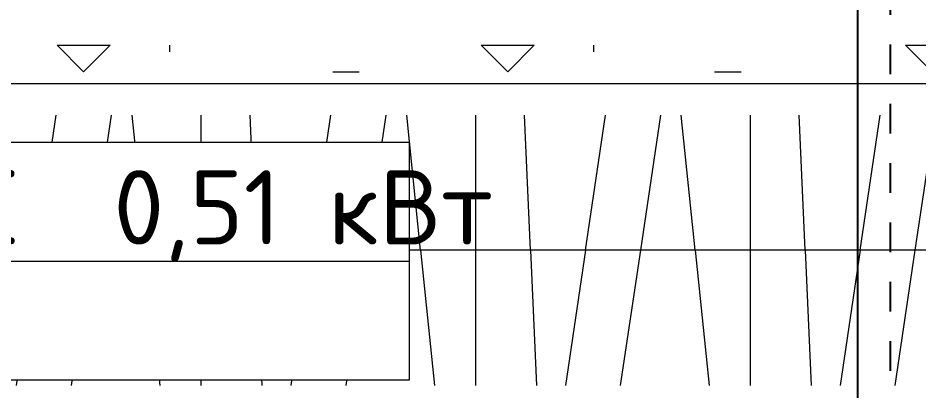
# Model space of a CAD drawing. Header units: millimetres. Extents: x -3455 to 18297, y -4324 to 8916.
# Drawn here: x 14307 to 15519, y 3286 to 3788 of the extents above; entities that cross this region are included whole.
import ezdxf
from ezdxf.enums import TextEntityAlignment as Align

# ---------------------------------------------------------------- set-up
doc = ezdxf.new("R2010")
doc.units = ezdxf.units.MM
doc.linetypes.add('ОВ_ПУНКТ', pattern=[160, 80, -80])
for name, color, linetype, lineweight in [('A-DETL-GENF', 9, 'Continuous', 13), ('A-WALL-PATT', 8, 'Continuous', 13), ('I-FURN', 9, 'Continuous', 13), ('АР_подложка', 8, 'Continuous', 13), ('ОВ_марки', 7, 'Continuous', 18), ('ОВ_Т1', 1, 'Continuous', 50), ('ОВ_Т2', 5, 'Continuous', 50)]:
    doc.layers.add(name, color=color, linetype=linetype, lineweight=lineweight)
doc.styles.add('GOST', font='isocpeur.ttf', dxfattribs={"width": 0.9})

# ---------------------------------------------------------------- blocks, each defined once
blk = doc.blocks.new('INT 18 Шкаф - INT 18 Шкаф-2842383-Планировочное решение')
at = {"layer": 'A-DETL-GENF'}
for p, q in [((-740, -125), (-713, 57)), ((-666, -125), (-639, 57)), ((-592, -125), (-599.9, 57)), ((-518, -307), (-518, 57)), ((-444, -125), (-462.8, 57)), ((-370, -125), (-343, 57)), ((-296, -125), (-269, 57)), ((-222, -125), (-229.9, 57)), ((-148, -307), (-148, 57)), ((-74, -125), (-92.8, 57)), ((0, -125), (27, 57)), ((74, -125), (101, 57)), ((148, -125), (140.1, 57)), ((222, -307), (222, 57)), ((296, -125), (277.2, 57)), ((370, -125), (397, 57)), ((444, -125), (471, 57)), ((-925, -125), (-555, -125)), ((-767, -307), (-740, -125)), ((-666, -125), (-693, -307)), ((-592, -125), (-584.1, -307)), ((-555, -125), (-185, -125)), ((-444, -125), (-425.2, -307)), ((-397, -307), (-370, -125)), ((-296, -125), (-323, -307)), ((-222, -125), (-214.1, -307)), ((-185, -125), (185, -125)), ((-74, -125), (-55.2, -307)), ((-27, -307), (0, -125)), ((74, -125), (47, -307)), ((148, -125), (155.9, -307)), ((185, -125), (555, -125)), ((296, -125), (314.8, -307)), ((343, -307), (370, -125)), ((444, -125), (417, -307))]:
    blk.add_line(p, q, dxfattribs=at)
at = {"layer": 'I-FURN', "color": 39}
blk.add_line((925, -350), (-925, -350), dxfattribs=at)
blk = doc.blocks.new('АР_Баня_план')
at = {"layer": 'A-WALL-PATT', "lineweight": 9}
h = blk.add_hatch(dxfattribs=at)
h.set_pattern_fill('FP_1', color=256, style=0, pattern_type=2)
h.set_pattern_definition([(0, (0, 0), (571.5, 571.5), [71.437, -500.062]), (90, (0, 0), (-571.5, 571.5), [71.437, -500.062]), (135, (71.44, 0), (-571.501, 0), [101.028, -707.195]), (0, (71.44, 321.47), (571.5, 571.5), [71.437, -500.062]), (45, (107.16, 285.75), (0, 571.501), [50.514, -757.709]), (135, (107.16, 285.75), (-571.501, 0), [50.514, -757.709]), (0, (285.75, 464.34), (571.5, 571.5), [101.028, -470.472]), (45, (285.75, 464.34), (0, 571.501), [71.437, -736.786]), (135, (386.78, 464.34), (-571.501, 0), [71.437, -736.786]), (90, (392.9, 142.9), (-571.5, 571.5), [71.437, -500.062]), (45, (392.9, 142.88), (0, 571.501), [50.514, -757.709]), (135, (428.62, 178.6), (-571.501, 0), [50.514, -757.709]), (0, (71.44, 142.9), (571.5, 571.5), [35.719, -478.631]), (0, (500.06, 285.75), (571.5, 571.5), [35.719, -478.631]), (90, (321.47, 357.2), (-571.5, 571.5), [35.719, -478.631]), (135, (392.9, 35.7), (-571.501, 0), [50.514, -757.709]), (135, (142.88, 428.62), (-571.501, 0), [50.514, -757.709]), (45, (267.9, 187.52), (0, 571.501), [50.514, -757.709]), (90, (196.45, 71.44), (-571.5, 571.5), [8.93, -562.57]), (90, (223.24, 312.54), (-571.5, 571.5), [8.93, -562.57]), (90, (491.13, 410.77), (-571.5, 571.5), [8.93, -562.57]), (90, (500.06, 107.16), (-571.5, 571.5), [8.93, -562.57])])
h.paths.add_polyline_path([(17868.2, 8372.6), (17868.2, 8522.6), (14468.2, 8522.6), (14468.2, 8372.6), (17592.9, 8372.6)])
h.paths.add_polyline_path([(13568.2, 8372.6), (13568.2, 8522.6), (12868.2, 8522.6), (12868.2, 8372.6), (13448.2, 8372.6)])
at = {"layer": 'I-FURN', "color": 39, "rotation": 180}
blk.add_blockref('INT 18 Шкаф - INT 18 Шкаф-2842383-Планировочное решение', (16943.2, 8022.6), dxfattribs=at)

msp = doc.modelspace()

# ---------------------------------------------------------------- block references
at = {"layer": 'АР_подложка'}
msp.add_blockref('АР_Баня_план', (-2168, -4673), dxfattribs=at)

# ---------------------------------------------------------------- next in the draw order: linework, layer by layer
at = {"layer": 'ОВ_Т1', "lineweight": 25}
msp.add_lwpolyline([(15500, 868), (15438, 868), (15438, 4400)], dxfattribs=at)
at = {"layer": 'ОВ_Т2', "linetype": 'ОВ_ПУНКТ', "lineweight": 25, "ltscale": 0.5}
msp.add_lwpolyline([(15500, 912), (15482, 912), (15482, 4400)], dxfattribs=at)

# ---------------------------------------------------------------- next in the draw order: wipeouts: each hides what was drawn before it
msp.add_wipeout([(12750, 3300), (14834, 3300), (14834, 3620), (12750, 3620)])

# ---------------------------------------------------------------- next in the draw order: linework, layer by layer
at = {"layer": 'ОВ_марки'}
msp.add_lwpolyline([(12750, 3300), (14834, 3300), (14834, 3620), (12750, 3620)], close=True, dxfattribs=at)
msp.add_lwpolyline([(12750, 3460), (14834, 3460)], dxfattribs=at)

# ---------------------------------------------------------------- next in the draw order: texts
at = {"layer": 'ОВ_марки', "style": 'GOST'}
msp.add_text('б4  Раздевалка  +24 °С  0,51 кВт', height=100, dxfattribs=at).set_placement((12800, 3532.5), align=Align.MIDDLE_LEFT)

doc.saveas('drawing.dxf')
